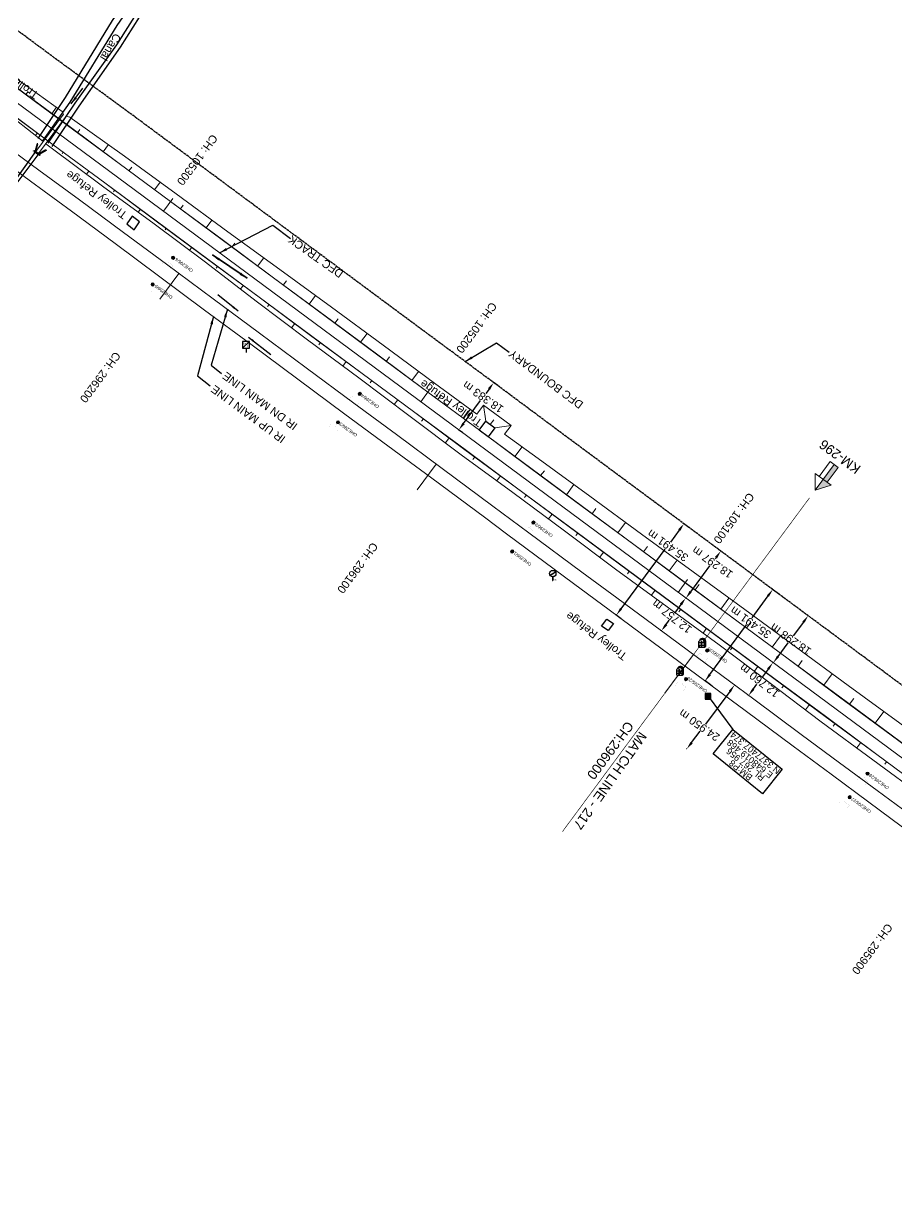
# Model space of a CAD drawing. Header units: metres. Extents: x 644418 to 1306172, y 3366650 to 6747308.
# Drawn here: x 647805.7 to 648078.3, y 3377248.7 to 3377617.4 of the extents above; entities that cross this region are included whole.
import ezdxf
from ezdxf.enums import TextEntityAlignment as Align

# ---------------------------------------------------------------- set-up
doc = ezdxf.new("R2010")
doc.units = ezdxf.units.M
doc.header["$MEASUREMENT"] = 0
doc.linetypes.add('CENTER', pattern=[2, 1.25, -0.25, 0.25, -0.25])
doc.linetypes.add('PHANTOM2', pattern=[1.25, 0.625, -0.125, 0.125, -0.125, 0.125, -0.125])
doc.layers.get('Defpoints').update_dxf_attribs({"lineweight": 0})
for name, color, linetype in [('Bench_Mark', 7, 'Continuous'), ('BRIDGE_PARAPET', 7, 'Continuous'), ('CANAL_BOTTOM', 5, 'Continuous'), ('CANAL_TOP', 5, 'Continuous'), ('DFCC Boundary', 6, 'CENTER'), ('Dimension', 10, 'Continuous'), ('KILOMETER_STONE', 251, 'Continuous'), ('MATCH LINE', 7, 'Continuous'), ('PROPOSED DFCC FORMATION LINE', 187, 'Continuous'), ('RETAINING_WALL', 142, 'Continuous'), ('SFL_SOFFIT_LVL', 251, 'Continuous'), ('Sign Board', 251, 'Continuous'), ('STYLEREMARK', 251, 'Continuous'), ('T_G', 8, 'Continuous'), ('TOPO_TEXT', 251, 'Continuous'), ('Trolley Refuse', 10, 'Continuous'), ('TROLLEY_STAND', 7, 'Continuous')]:
    doc.layers.add(name, color=color, linetype=linetype)
for name, color, linetype, lineweight in [('BOUNDARY DIMENTION', 10, 'Continuous', 0), ('CANAL BOTTOM', 5, 'Continuous', 0), ('Existing Chainage', 7, 'Continuous', 0), ('Existing IR Track', 143, 'Continuous', 0), ('Existing Railway Boundary', 7, 'CENTER', 0), ('flow direction', 7, 'Continuous', 0), ('KM STONE', 7, 'Continuous', 0), ('OHE MAST', 8, 'Continuous', 0), ('OHE MAST TEXT', 8, 'Continuous', 0), ('Proposed Chainage', 10, 'Continuous', 0), ('PROPOSED DFC TRACK', 1, 'Continuous', 0), ('PROPOSED DFCC TOE LINE', 239, 'Continuous', 0), ('PROPOSED DFCC TOE SLOPES', 239, 'Continuous', 0), ('PROPOSED DFCC TRACK', 1, 'Continuous', 0)]:
    doc.layers.add(name, color=color, linetype=linetype, lineweight=lineweight)
doc.styles.add('CUT-FILL', font='cut-fill.shx', dxfattribs={"height": 2})
doc.styles.add('notes', font='romans.shx', dxfattribs={"height": 2})
doc.styles.get("Standard").update_dxf_attribs({"font": 'arial.ttf'})
doc.styles.add('Style-Arial', font='arial.ttf')
doc.dimstyles.new('DIM', dxfattribs={"dimtxt": 2.5, "dimasz": 2.5, "dimexe": 0.18, "dimexo": 0.0625, "dimgap": 0.09, "dimtad": 0, "dimtih": 1, "dimtoh": 1, "dimdec": 3, "dimzin": 0, "dimdsep": 46, "dimtxsty": 'Standard', "dimcen": 0.09, "dimadec": 0, "dimazin": 0, "dimtfac": 1, "dimtdec": 3, "dimtofl": 0, "dimtmove": 0, "dimatfit": 3, "dimfxl": 1, "dimtolj": 1, "dimtzin": 0, "dimarcsym": 0})
doc.dimstyles.new('ISO-25', dxfattribs={"dimtxt": 2.5, "dimasz": 2.5, "dimexe": 1.25, "dimexo": 0.625, "dimtad": 1, "dimtxsty": 'Standard', "dimcen": 2.5, "dimadec": 0, "dimazin": 0, "dimtfac": 1, "dimtmove": 0, "dimatfit": 3, "dimfxl": 1, "dimarcsym": 0})

# ---------------------------------------------------------------- blocks, each defined once
blk = doc.blocks.new('KMS')
blk.add_hatch(color=256).paths.add_polyline_path([(0.84, 1.71), (0.84, 0), (1.28, 0.25), (1.28, 1.71, 0.82134), (-0.65, 2.08, -0.601821)])
for points in [[(-0.84, 0), (-0.84, 1.71)], [(-0.84, 1.38), (0.84, 1.38)], [(-0.84, 0.64), (0.84, 0.64)], [(-0.84, 0), (0.84, 0)], [(0.84, 0), (0.84, 1.71)], [(0.84, 0), (1.28, 0.25)], [(1.28, 0.25), (1.28, 1.71)]]:
    blk.add_lwpolyline(points)
for centre, radius, start, end in [((0, 1.5), 0.867, 14.1462, 165.8538), ((0.28, 1.7), 1, 0.4859, 158.6661)]:
    blk.add_arc(centre, radius, start, end)
at = {"style": 'notes'}
for s, p in [('S', (-0.25, 0.09)), ('K', (-0.25, 1.58)), ('M', (-0.25, 0.81))]:
    blk.add_text(s, height=0.391, dxfattribs=at).set_placement(p)
blk = doc.blocks.new('T-G')
at = {"color": 8}
for points in [[(-0.87, 1.71), (0.85, 2.73)], [(-0.85, 1.68), (0.87, 2.7)], [(-0.07, 1.2), (-0.07, 0)], [(-0.07, 0), (0.07, 0)], [(0.07, 1.2), (0.07, 0)]]:
    blk.add_lwpolyline(points, dxfattribs=at)
blk.add_circle((0, 2.19), 1, dxfattribs=at)
at = {"color": 8, "style": 'CUT-FILL'}
for s, p in [('T', (-0.08, 2.5, 203.18)), ('G', (-0.08, 1.51, 203.18))]:
    blk.add_text(s, height=0.4, dxfattribs=at).set_placement(p)
blk = doc.blocks.new('WL')
for p, q in [((1.07, 3.42), (-1.06, 3.42)), ((-1.06, 3.42), (-1.06, 1.29)), ((-1.06, 1.29), (1.07, 1.29)), ((0, 1.29), (0, 0)), ((1.07, 1.29), (1.07, 3.42))]:
    blk.add_line(p, q)
blk.add_lwpolyline([(-1.06, 1.29), (1.07, 3.42)])
at = {"style": 'CUT-FILL'}
for s, p in [('W', (-0.84, 2.35)), ('L', (0.43, 1.56))]:
    blk.add_text(s, height=0.739, dxfattribs=at).set_placement(p)
blk = doc.blocks.new('BM')
blk.add_hatch(color=256).paths.add_polyline_path([(-0.88, 0.88), (-0.88, -0.88), (0.88, -0.88), (0.88, 0.88)])
for p, q in [((0.88, 0.88), (-0.88, 0.88)), ((-0.88, 0.88), (-0.88, -0.88)), ((0.88, -0.88), (0.88, 0.88)), ((-0.88, -0.88), (0.88, -0.88))]:
    blk.add_line(p, q)
blk = doc.blocks.new('OHE MAST')
h = blk.add_hatch(color=256)
edge = h.paths.add_edge_path()
edge.add_arc((0, 0), 0.514, 0, 360)
at = {"const_width": 0.01, "flags": 128}
for points in [[(1.5, 3.5), (1.5, 2), (-1.5, 2), (-1.5, 3.5)], [(0, 2), (0, 0)]]:
    blk.add_lwpolyline(points, dxfattribs=at)
blk.add_circle((0, 0), 0.514)
blk = doc.blocks.new('KM POST PLAN')
at = {"extrusion": (0, 0, -1)}
h = blk.add_hatch(color=256, dxfattribs=at)
h.paths.add_polyline_path([(0, -20), (0, -8.47), (3, -8.47), (3, -20)])
h.paths.add_polyline_path([(0, -8.47), (0, 0), (6.25, -8.47), (3, -8.47)], flags=16)
at = {"flags": 128}
for points in [[(0, 0), (-6.25, -8.47), (6.25, -8.47)], [(0, 0), (0, -20)], [(0, 0), (6.25, -8.47)], [(3, -8.47), (3, -20), (-3, -20), (-3, -8.47)]]:
    blk.add_lwpolyline(points, dxfattribs=at)
at = {"style": 'Style-Arial'}
blk.add_attdef('KM-POST', text='', height=6, dxfattribs=at).set_placement((0, -26, -263.95), align=Align.MIDDLE_CENTER)
blk = doc.blocks.new('*D1732')
at = {"layer": 'Defpoints', "color": 0, "transparency": 16777216}
for p in [(648039.74, 3377417.91), (648039.84, 3377417.83), (648032.25, 3377407.57)]:
    blk.add_point(p, dxfattribs=at)
at = {"layer": 'Dimension', "color": 0, "lineweight": -2, "transparency": 16777216}
for p, q in [((648038.25, 3377415.9), (648036.35, 3377413.33)), ((648039.79, 3377417.87), (648039.59, 3377418.02)), ((648033.63, 3377409.66), (648034.72, 3377411.13)), ((648032.2, 3377407.61), (648032, 3377407.76))]:
    blk.add_line(p, q, dxfattribs=at)
at = {"layer": 'Dimension', "color": 0, "transparency": 16777216}
for points in [[(648037.91, 3377416.15), (648038.58, 3377415.65), (648039.74, 3377417.91)], [(648033.3, 3377409.91), (648033.97, 3377409.42), (648032.14, 3377407.65)]]:
    blk.add_solid(points, dxfattribs=at)
at = {"layer": 'Dimension', "color": 0, "lineweight": 0, "transparency": 16777216, "insert": (648035.53, 3377412.23), "char_height": 2.5, "attachment_point": 5, "rotation": 142}
blk.add_mtext('\\A1;12.760 m', dxfattribs=at)
blk = doc.blocks.new('*D1734')
at = {"layer": 'Defpoints', "color": 0, "transparency": 16777216}
for p in [(648012.49, 3377438.07), (648012.55, 3377438.03), (648004.97, 3377427.77)]:
    blk.add_point(p, dxfattribs=at)
at = {"layer": 'Dimension', "color": 0, "lineweight": -2, "transparency": 16777216}
for p, q in [((648012.5, 3377438.07), (648012.35, 3377438.18)), ((648011.01, 3377436.06), (648008.99, 3377433.34)), ((648006.39, 3377429.83), (648007.36, 3377431.14)), ((648004.92, 3377427.81), (648004.76, 3377427.93))]:
    blk.add_line(p, q, dxfattribs=at)
at = {"layer": 'Dimension', "color": 0, "transparency": 16777216}
for points in [[(648010.67, 3377436.31), (648011.34, 3377435.82), (648012.49, 3377438.07)], [(648006.06, 3377430.08), (648006.73, 3377429.58), (648004.9, 3377427.82)]]:
    blk.add_solid(points, dxfattribs=at)
at = {"layer": 'Dimension', "color": 0, "lineweight": 0, "transparency": 16777216, "insert": (648008.18, 3377432.24), "char_height": 2.5, "attachment_point": 5, "rotation": 142}
blk.add_mtext('\\A1;12.757 m', dxfattribs=at)
blk = doc.blocks.new('*D1581')
at = {"layer": 'BOUNDARY DIMENTION', "color": 0, "lineweight": -2, "transparency": 16777216}
for p, q in [((648049.24, 3377430.53), (648046.1, 3377426.29)), ((648050.67, 3377432.58), (648050.58, 3377432.65)), ((648041.33, 3377419.84), (648044.47, 3377424.09)), ((648039.79, 3377417.87), (648039.7, 3377417.94))]:
    blk.add_line(p, q, dxfattribs=at)
at = {"layer": 'BOUNDARY DIMENTION', "color": 0, "transparency": 16777216}
for points in [[(648048.9, 3377430.78), (648049.57, 3377430.29), (648050.72, 3377432.54)], [(648041, 3377420.09), (648041.67, 3377419.59), (648039.84, 3377417.83)]]:
    blk.add_solid(points, dxfattribs=at)
at = {"layer": 'Defpoints', "color": 0, "transparency": 16777216}
for p in [(648050.72, 3377432.54), (648050.72, 3377432.54), (648039.84, 3377417.83)]:
    blk.add_point(p, dxfattribs=at)
at = {"layer": 'BOUNDARY DIMENTION', "color": 0, "transparency": 16777216, "insert": (648045.28, 3377425.19), "char_height": 2.5, "attachment_point": 5, "rotation": 145}
blk.add_mtext('\\A1;18.298 m', dxfattribs=at)
blk = doc.blocks.new('*D1582')
at = {"layer": 'BOUNDARY DIMENTION', "color": 0, "lineweight": -2, "transparency": 16777216}
for p, q in [((648023.5, 3377452.69), (648023.59, 3377452.62)), ((648021.96, 3377450.72), (648021.65, 3377450.3)), ((648014.04, 3377440.04), (648020.02, 3377448.1)), ((648012.6, 3377437.99), (648012.7, 3377437.92))]:
    blk.add_line(p, q, dxfattribs=at)
at = {"layer": 'BOUNDARY DIMENTION', "color": 0, "transparency": 16777216}
for points in [[(648021.63, 3377450.97), (648022.3, 3377450.47), (648023.45, 3377452.73)], [(648013.71, 3377440.29), (648014.38, 3377439.79), (648012.55, 3377438.03)]]:
    blk.add_solid(points, dxfattribs=at)
at = {"layer": 'Defpoints', "color": 0, "transparency": 16777216}
for p in [(648023.45, 3377452.73), (648023.45, 3377452.73), (648012.55, 3377438.03)]:
    blk.add_point(p, dxfattribs=at)
at = {"layer": 'BOUNDARY DIMENTION', "color": 0, "transparency": 16777216, "insert": (648020.84, 3377449.2), "char_height": 2.5, "attachment_point": 5, "rotation": 145}
blk.add_mtext('\\A1;18.297 m', dxfattribs=at)
blk = doc.blocks.new('*D1575')
at = {"layer": 'Defpoints', "color": 0, "linetype": 'ByBlock', "ltscale": 0.5, "transparency": 16777216}
for p in [(648027.76, 3377410.9), (648012.83, 3377390.91), (648012.83, 3377390.91)]:
    blk.add_point(p, dxfattribs=at)
at = {"layer": 'Existing Railway Boundary', "color": 0, "linetype": 'ByBlock', "lineweight": -2, "ltscale": 0.5, "transparency": 16777216}
for p, q in [((648026.26, 3377408.9), (648018.63, 3377398.68)), ((648027.71, 3377410.94), (648027.61, 3377411.01)), ((648014.32, 3377392.91), (648017, 3377396.49)), ((648012.78, 3377390.95), (648012.68, 3377391.02))]:
    blk.add_line(p, q, dxfattribs=at)
at = {"layer": 'Existing Railway Boundary', "color": 0, "linetype": 'ByBlock', "ltscale": 0.5, "transparency": 16777216}
for points in [[(648025.93, 3377409.15), (648026.59, 3377408.65), (648027.76, 3377410.9)], [(648013.99, 3377393.16), (648014.66, 3377392.67), (648012.83, 3377390.91)]]:
    blk.add_solid(points, dxfattribs=at)
at = {"layer": 'Existing Railway Boundary', "color": 0, "linetype": 'ByBlock', "ltscale": 0.5, "transparency": 16777216, "insert": (648016.74, 3377398.34), "char_height": 2.5, "attachment_point": 5, "rotation": 145}
blk.add_mtext('\\A1;24.950 m', dxfattribs=at)
blk = doc.blocks.new('*D1790')
at = {"layer": 'BOUNDARY DIMENTION', "color": 0, "lineweight": -2, "transparency": 16777216}
for p, q in [((647953.8, 3377504.39), (647952.39, 3377505.43)), ((647951.05, 3377503.31), (647950.03, 3377501.92)), ((647943.1, 3377492.54), (647948.4, 3377499.72)), ((647942.88, 3377489.6), (647941.47, 3377490.63))]:
    blk.add_line(p, q, dxfattribs=at)
at = {"layer": 'BOUNDARY DIMENTION', "color": 0, "transparency": 16777216}
for points in [[(647950.71, 3377503.56), (647951.39, 3377503.06), (647952.53, 3377505.32)], [(647942.77, 3377492.79), (647943.44, 3377492.29), (647941.62, 3377490.53)]]:
    blk.add_solid(points, dxfattribs=at)
at = {"layer": 'Defpoints', "color": 0, "transparency": 16777216}
for p in [(647952.53, 3377505.32), (647953.85, 3377504.35), (647942.93, 3377489.56)]:
    blk.add_point(p, dxfattribs=at)
at = {"layer": 'BOUNDARY DIMENTION', "color": 0, "transparency": 16777216, "insert": (647949.22, 3377500.82), "char_height": 2.5, "attachment_point": 5, "rotation": 145}
blk.add_mtext('\\A1;18.383 m', dxfattribs=at)
blk = doc.blocks.new('*D1921')
at = {"layer": 'Defpoints', "color": 0, "linetype": 'Continuous', "ltscale": 0.5, "transparency": 16777216}
for p in [(648039.66, 3377440.73), (648041.95, 3377439.03), (648020.84, 3377410.5)]:
    blk.add_point(p, dxfattribs=at)
at = {"layer": 'DFCC Boundary', "color": 0, "linetype": 'Continuous', "lineweight": -2, "ltscale": 0.5, "transparency": 16777216}
for p, q in [((648038.17, 3377438.72), (648033.1, 3377431.87)), ((648041.9, 3377439.07), (648039.51, 3377440.84)), ((648020.04, 3377414.21), (648031.48, 3377429.67)), ((648020.79, 3377410.54), (648018.41, 3377412.3))]:
    blk.add_line(p, q, dxfattribs=at)
at = {"layer": 'DFCC Boundary', "color": 0, "linetype": 'Continuous', "ltscale": 0.5, "transparency": 16777216}
for points in [[(648037.84, 3377438.97), (648038.51, 3377438.47), (648039.66, 3377440.73)], [(648019.7, 3377414.45), (648020.37, 3377413.96), (648018.55, 3377412.2)]]:
    blk.add_solid(points, dxfattribs=at)
at = {"layer": 'DFCC Boundary', "color": 0, "linetype": 'Continuous', "ltscale": 0.5, "transparency": 16777216, "insert": (648032.77, 3377430.43), "char_height": 2.5, "attachment_point": 5, "rotation": 145}
blk.add_mtext('\\A1;35.491 m', dxfattribs=at)
blk = doc.blocks.new('*D1922')
at = {"layer": 'Defpoints', "color": 0, "linetype": 'Continuous', "ltscale": 0.5, "transparency": 16777216}
for p in [(648011.94, 3377461.25), (648013.54, 3377460.07), (647992.42, 3377431.54)]:
    blk.add_point(p, dxfattribs=at)
at = {"layer": 'DFCC Boundary', "color": 0, "linetype": 'Continuous', "lineweight": -2, "ltscale": 0.5, "transparency": 16777216}
for p, q in [((648013.49, 3377460.1), (648011.79, 3377461.36)), ((648010.45, 3377459.24), (648007.72, 3377455.55)), ((647992.3, 3377434.74), (648006.09, 3377453.36)), ((647992.37, 3377431.58), (647990.67, 3377432.84))]:
    blk.add_line(p, q, dxfattribs=at)
at = {"layer": 'DFCC Boundary', "color": 0, "linetype": 'Continuous', "ltscale": 0.5, "transparency": 16777216}
for points in [[(648010.11, 3377459.49), (648010.78, 3377459), (648011.94, 3377461.25)], [(647991.97, 3377434.99), (647992.64, 3377434.49), (647990.82, 3377432.73)]]:
    blk.add_solid(points, dxfattribs=at)
at = {"layer": 'DFCC Boundary', "color": 0, "linetype": 'Continuous', "ltscale": 0.5, "transparency": 16777216, "insert": (648006.9, 3377454.45), "char_height": 2.5, "attachment_point": 5, "rotation": 145}
blk.add_mtext('\\A1;35.491 m', dxfattribs=at)

msp = doc.modelspace()

# ---------------------------------------------------------------- linework, layer by layer
at = {"layer": 'BRIDGE_PARAPET', "linetype": 'Continuous'}
msp.add_polyline3d([(647810.651, 3377576.211, 267.979), (647808.984, 3377577.504, 267.989), (647809.158, 3377577.776, 267.985), (647810.825, 3377576.483, 267.985)], close=True, dxfattribs=at)
at = {"layer": 'CANAL_BOTTOM', "linetype": 'Continuous'}
for points in [[(647972.592, 3377820.836, 266.711), (647948.911, 3377785.578, 267.706), (647925.36, 3377751.779, 266.844), (647905.054, 3377719.892, 266.499), (647885.37, 3377691.162, 266.721), (647862.469, 3377657.053, 266.63), (647834.831, 3377616.893, 266.373), (647820.12, 3377592.94, 266.341), (647811.5485, 3377580.7876, 266.1444)], [(647813.373, 3377580.1184, 266.1934), (647821.775, 3377592.561, 266.39), (647834.796, 3377610.795, 266.318), (647848.73, 3377632.918, 266.297), (647863.933, 3377656.337, 266.714), (647876.18, 3377672.07, 266.719), (647898.228, 3377706.086, 266.821), (647918.678, 3377736.777, 266.677), (647939.208, 3377766.192, 266.826), (647960.085, 3377798.057, 266.643), (647976.083, 3377820.588, 266.572)]]:
    msp.add_polyline3d(points, dxfattribs=at)
at = {"layer": 'CANAL_TOP', "linetype": 'Continuous'}
for points in [[(647810.1921, 3377581.5698, 266.9814), (647818.812, 3377594.327, 267.178), (647833.501, 3377618.415, 267.007), (647860.538, 3377657.883, 267.363), (647884.162, 3377691.847, 267.46), (647903.492, 3377720.917, 267.412), (647924.849, 3377752.139, 267.331), (647948.266, 3377786.227, 268.521), (647972.072, 3377821.189, 267.329)], [(647976.325, 3377820.225, 267.336), (647960.727, 3377797.273, 267.406), (647940.35, 3377766.045, 267.378), (647919.806, 3377735.837, 267.46), (647899.267, 3377704.988, 267.355), (647877.411, 3377671.693, 267.605), (647865.502, 3377655.408, 267.494), (647849.72, 3377632.058, 267.423), (647835.887, 3377610.036, 267.421), (647822.894, 3377591.615, 267.123), (647814.5197, 3377579.0686, 266.9264)]]:
    msp.add_polyline3d(points, dxfattribs=at)
at = {"layer": 'DFCC Boundary', "ltscale": 0.5, "flags": 128}
msp.add_lwpolyline([(655695.597, 3371812.1897), (655640.8822, 3371912.823), (655580.0449, 3371996.7158), (655509.7792, 3372062.0857), (655426.9534, 3372113.9756), (655342.6069, 3372167.9462), (655257.8854, 3372221.2222), (655173.2688, 3372275.363), (655087.3459, 3372327.2788), (655002.8598, 3372380.6107), (654914.5097, 3372429.9473), (654741.1355, 3372529.4419), (654650.033, 3372576.4159), (654568.6995, 3372626.155), (654571.9877, 3372630.6369), (654391.4686, 3372756.327), (654377.1337, 3372736.8494), (654004.4289, 3373016.6995), (654007.7887, 3373020.6424), (653690.5739, 3373253.6486), (653690.5425, 3373253.6059), (653433.8132, 3373453.1485), (653440.7668, 3373462.5592), (653208.8394, 3373636.5534), (653216.1698, 3373646.5105), (653142.1983, 3373700.8896), (653053.6963, 3373771.1122), (652994.4341, 3373810.5255), (652929.3691, 3373859.5713), (652860.9168, 3373902.1103), (652749.6028, 3373984.4705), (652631.2396, 3374070.7175), (652636.2281, 3374078.1704), (652537.912, 3374145.7283), (652392.904, 3374241.2711), (652388.7719, 3374235.6812), (652308.569, 3374304.8076), (652315.9256, 3374314.7669), (652103.9815, 3374448.7876), (652083.1937, 3374464.1943), (652072.7494, 3374471.9329), (652052.3219, 3374487.0684), (652038.1897, 3374497.5387), (652024.0173, 3374508.0388), (652009.8347, 3374518.5254), (651995.6683, 3374529), (651981.7515, 3374539.2836), (651967.8828, 3374549.5317), (651954.6903, 3374559.2866), (651941.4997, 3374569.04), (651923.9377, 3374582.0168), (651906.3215, 3374595.0337), (651892.0868, 3374605.5547), (651877.7985, 3374616.1153), (651861.6288, 3374628.0564), (651845.5071, 3374639.9619), (651829.5757, 3374651.7544), (651824.7911, 3374655.296), (651813.6747, 3374663.5244), (651797.4592, 3374675.4968), (651792.6217, 3374679.0685), (651809.3453, 3374701.6999), (651798.0335, 3374710.0518), (651782.3495, 3374721.6444), (651766.6655, 3374733.2369), (651750.5163, 3374745.1875), (651734.3118, 3374757.179), (651717.3274, 3374769.6994), (651700.4625, 3374782.1317), (651684.6001, 3374793.8578), (651668.5938, 3374805.6902), (651652.6806, 3374817.4203), (651636.8173, 3374829.1137), (651620.9269, 3374840.8662), (651604.9647, 3374852.6718), (651588.7459, 3374864.6312), (651572.5882, 3374876.5455), (651556.6943, 3374888.2868), (651540.8409, 3374899.9983), (651524.5553, 3374912.0488), (651508.2568, 3374924.109), (651492.7938, 3374935.5157), (651477.3997, 3374946.8715), (651461.3291, 3374958.7436), (651445.2311, 3374970.6359), (651429.3555, 3374982.3615), (651413.4375, 3374994.1184), (651396.6322, 3375006.522), (651379.7761, 3375018.963), (651363.6644, 3375030.8565), (651352.7728, 3375038.8965), (651331.6522, 3375054.4784), (651315.7738, 3375066.1947), (651299.7306, 3375078.0412), (651283.6239, 3375089.9346), (651273.9044, 3375097.1057), (651264.2377, 3375104.2378), (651243.4187, 3375119.6324), (651222.5077, 3375135.095), (651201.5462, 3375150.5784), (651180.4926, 3375166.1298), (651161.7365, 3375179.9701), (651143.0969, 3375193.7244), (651126.6442, 3375205.9373), (651110.0563, 3375218.2505), (651088.7204, 3375233.9244), (651067.5473, 3375249.4788), (651049.4448, 3375262.8672), (651031.0656, 3375276.4601), (651013.3004, 3375289.5618), (650995.6557, 3375302.5748), (650975.556, 3375317.4171), (650955.4878, 3375332.2363), (650948.8014, 3375337.1771), (650951.4372, 3375340.7501), (650937.0874, 3375351.3535), (650916.0918, 3375366.8677), (650897.9224, 3375380.2929), (650879.805, 3375393.6796), (650866.8386, 3375403.2309), (650853.9116, 3375412.7532), (650835.5886, 3375426.289), (650817.2946, 3375439.8035), (650797.968, 3375454.1206), (650778.7222, 3375468.3781), (650760.7655, 3375481.6337), (650742.8011, 3375494.8949), (650723.0807, 3375509.4255), (650703.3693, 3375523.9495), (650688.6613, 3375534.8372), (650673.8463, 3375545.804), (650653.7938, 3375560.6295), (650633.6894, 3375575.4932), (650612.6421, 3375591.0542), (650592.0153, 3375606.3042), (650570.0328, 3375622.5591), (650548.5001, 3375638.4814), (650530.5234, 3375651.793), (650512.3606, 3375665.2423), (650494.7465, 3375678.2665), (650476.9008, 3375691.462), (650459.2976, 3375704.4721), (650441.3132, 3375717.7633), (650427.1261, 3375728.1319), (650413.8099, 3375737.864), (650402.677, 3375746.2697), (650389.8486, 3375755.6668), (650377.7322, 3375764.5425), (650360.7275, 3375777.1141), (650343.7744, 3375789.6482), (650325.0342, 3375803.5254), (650306.3109, 3375817.39), (650287.6225, 3375831.2124), (650268.717, 3375845.1957), (650250.337, 3375858.8009), (650231.8256, 3375872.5033), (650215.4559, 3375884.6355), (650199.261, 3375896.6381), (650189.9351, 3375903.5429), (650184.6476, 3375907.4517), (650170.3331, 3375918.0338), (650153.2211, 3375930.7288), (650135.9365, 3375943.5518), (650119.2313, 3375955.9159), (650102.3769, 3375968.3905), (650085.2738, 3375981.0461), (650068.2078, 3375993.6742), (650052.7787, 3376005.1011), (650037.4384, 3376016.4621), (650022.1728, 3376027.766), (650006.9632, 3376039.0283), (649974.7512, 3376062.8762), (649961.4537, 3376072.7117), (649948.2091, 3376082.508), (649944.476, 3376085.2722), (649918.728, 3376050.5341), (649909.4316, 3376057.4177), (649896.4092, 3376067.0604), (649893.7832, 3376069.0128), (649891.1645, 3376070.9437), (649888.4639, 3376072.9569), (649875.744, 3376082.3694), (649867.5551, 3376088.4016), (649853.4118, 3376098.8745), (649839.2513, 3376109.3603), (649829.0749, 3376116.9005), (649827.2194, 3376118.2675), (649818.0867, 3376125.0366), (649808.8566, 3376131.8779), (649793.2502, 3376143.4201), (649777.6288, 3376154.9733), (649763.6321, 3376165.3144), (649749.5741, 3376175.7007), (649733.9228, 3376187.2754), (649718.3343, 3376198.8036), (649705.3241, 3376208.4391), (649692.3703, 3376218.0327), (649678.0208, 3376228.6769), (649663.5747, 3376239.3366), (649646.4625, 3376252.0623), (649634.6272, 3376260.744), (649624.9192, 3376267.9946), (649615.0208, 3376275.3876), (649599.9831, 3376286.4834), (649588.9857, 3376294.598), (649590.032, 3376296.0132), (649586.1685, 3376298.8639), (649569.3593, 3376311.3207), (649552.641, 3376323.7102), (649537.2353, 3376335.0739), (649521.9792, 3376346.327), (649506.2408, 3376358.0035), (649490.3575, 3376369.7875), (649475.7578, 3376380.5673), (649461.1933, 3376391.3211), (649445.4753, 3376402.9572), (649429.8494, 3376414.5253), (649414.4906, 3376425.9209), (649378.3483, 3376452.6365), (649368.4603, 3376459.9984), (649352.6509, 3376471.6682), (649336.6992, 3376483.4434), (649322.3941, 3376494.1037), (649307.6557, 3376505.0862), (649290.8736, 3376517.4208), (649273.972, 3376529.8435), (649258.1992, 3376541.4854), (649242.2966, 3376553.2232), (649226.5432, 3376564.8634), (649210.8826, 3376576.435), (649195.2207, 3376588.0769), (649179.5326, 3376599.7383), (649164.9134, 3376610.5118), (649150.5177, 3376621.1205), (649135.415, 3376632.3287), (649120.2337, 3376643.5954), (649107.8929, 3376652.6743), (649095.5927, 3376661.7234), (649079.5687, 3376673.5769), (649063.4846, 3376685.4748), (649046.5651, 3376697.9756), (649029.6506, 3376710.4727), (649013.3465, 3376722.5351), (648996.9805, 3376734.6431), (648980.3936, 3376746.8979), (648963.6626, 3376759.259), (648946.7453, 3376771.7643), (648929.6945, 3376784.3682), (648913.5118, 3376796.3614), (648897.2206, 3376808.435), (648876.2496, 3376823.9678), (648855.1325, 3376839.6089), (648839.3985, 3376851.2044), (648823.6596, 3376862.8037), (648806.187, 3376875.7235), (648788.7814, 3376888.5937), (648772.4766, 3376900.6763), (648756.1277, 3376912.7915), (648748.6058, 3376918.3049), (648733.321, 3376929.6306), (648718.1841, 3376940.8501), (648694.1574, 3376958.9078), (648686.9154, 3376964.1595), (648685.9321, 3376964.8321), (648667.95, 3376978.2197), (648649.3198, 3376992.1471), (648633.5557, 3377003.8368), (648617.684, 3377015.6038), (648613.3865, 3377018.7718), (648613.1308, 3377018.4261), (648605.39, 3377024.1325), (648593.439, 3377032.9404), (648576.5994, 3377045.3816), (648559.8787, 3377057.7351), (648542.9247, 3377070.3132), (648525.9483, 3377082.908), (648511.3109, 3377093.7409), (648496.5572, 3377104.6599), (648477.562, 3377118.7172), (648458.5464, 3377132.7896), (648451.3349, 3377138.2101), (648435.5918, 3377149.862), (648422.1096, 3377159.9046), (648408.3664, 3377170.0637), (648394.6863, 3377180.1761), (648381.6588, 3377189.818), (648368.6059, 3377199.4787), (648354.1188, 3377210.196), (648339.6473, 3377220.9017), (648325.8166, 3377231.1386), (648311.9735, 3377241.3853), (648297.2469, 3377252.2824), (648283.6168, 3377262.3688), (648282.6002, 3377260.9951), (648281.5015, 3377261.8082), (648268.446, 3377271.4578), (648255.3849, 3377281.1115), (648243.3023, 3377290.0413), (648231.5826, 3377298.7116), (648230.1246, 3377299.843), (648216.137, 3377310.1827), (648202.3989, 3377320.3379), (648187.9045, 3377331.0225), (648173.4524, 3377341.7035), (648159.964, 3377351.7009), (648146.3755, 3377361.7726), (648132.3698, 3377372.1252), (648118.3132, 3377382.5155), (648104.5683, 3377392.6752), (648090.8453, 3377402.8186), (648079.0331, 3377411.5788), (648067.1746, 3377420.3734), (648052.1864, 3377431.461), (648037.1291, 3377442.5999), (648023.4384, 3377452.7367), (648009.6421, 3377462.9518), (647998.5681, 3377471.1475), (647977.6651, 3377486.6371), (647970.8013, 3377491.7424), (647954.3046, 3377504.0127), (647940.5645, 3377514.1537), (647927.1436, 3377524.0583), (647912.5029, 3377534.9198), (647897.7662, 3377545.8524), (647883.3488, 3377556.5286), (647868.9785, 3377567.1699), (647855.3948, 3377577.2425), (647841.7032, 3377587.3948), (647828.8284, 3377596.8277), (647815.9828, 3377606.2395), (647798.869, 3377618.9232), (647787.996, 3377626.9816), (647769.1212, 3377640.9619), (647756.6675, 3377650.183), (647742.624, 3377660.5991), (647728.5049, 3377671.0713), (647713.635, 3377682.0926), (647698.699, 3377693.1628), (647681.9918, 3377705.517), (647665.4025, 3377717.7839), (647652.0515, 3377727.6811), (647638.8028, 3377737.5025), (647625.2604, 3377747.546), (647611.724, 3377757.585), (647601.846, 3377764.9047), (647586.5632, 3377776.2354), (647574.9107, 3377784.8659), (647552.1318, 3377801.7377), (647544.5766, 3377807.3492), (647531.2096, 3377817.2774), (647518.7824, 3377826.4783), (647506.3678, 3377835.6698), (647493.0662, 3377845.5438), (647479.7149, 3377855.4547), (647466.3541, 3377865.3556), (647452.9886, 3377875.26), (647440.1702, 3377884.755), (647427.3392, 3377894.2595), (647421.9004, 3377898.2902), (647422.4016, 3377898.9655), (647413.1507, 3377905.8213), (647398.5546, 3377916.6386), (647385.2867, 3377926.4568), (647372.1159, 3377936.2032), (647357.4127, 3377947.1112), (647351.2811, 3377951.6601), (647330.0092, 3377967.4105), (647317.4471, 3377976.6964), (647304.414, 3377986.3606), (647291.335, 3377996.0589), (647278.7541, 3378005.3917), (647266.0777, 3378014.7954), (647252.9457, 3378024.4462), (647239.9839, 3378033.9719), (647225.7512, 3378044.5255), (647211.5179, 3378055.0796), (647196.511, 3378066.208), (647181.4966, 3378077.3419), (647167.7872, 3378087.5064), (647154.0498, 3378097.6917), (647140.7668, 3378107.5414), (647127.4862, 3378117.3893), (647113.2521, 3378127.9375), (647099.0375, 3378138.4713), (647085.0268, 3378148.8592), (647070.9977, 3378159.2608), (647056.5444, 3378169.9697), (647042.0873, 3378180.6814), (647027.5624, 3378191.4464), (647013.0728, 3378202.1851), (646999.864, 3378211.9684), (646986.6741, 3378221.7376), (646973.6148, 3378231.4185), (646960.4875, 3378241.1499), (646945.7953, 3378252.0414), (646931.0256, 3378262.9902), (646930.6274, 3378263.2852), (646951.9475, 3378292.0562)], dxfattribs=at)
at = {"layer": 'Existing Chainage', "color": 0, "linetype": 'Continuous', "lineweight": 13, "flags": 128}
for points in [[(647848.2347, 3377531.3916), (647854.1867, 3377539.4273)], [(647928.6015, 3377471.8775), (647934.5505, 3377479.9155)], [(648005.9908, 3377408.3517), (648014.9167, 3377420.4069)]]:
    msp.add_lwpolyline(points, dxfattribs=at)
at = {"layer": 'Existing IR Track', "flags": 128}
for points in [[(647797.5747, 3377581.0948), (647810.4498, 3377571.6899), (647823.1815, 3377562.3899), (647836.871, 3377552.2517), (647850.318, 3377542.2929), (647864.8474, 3377531.531), (647879.3807, 3377520.7662), (647893.9832, 3377509.9473), (647908.8405, 3377498.9395), (647922.1105, 3377489.1226), (647936.409, 3377478.5449), (647952.2471, 3377466.7979), (647963.4665, 3377458.4717), (647980.0637, 3377446.1891), (647990.9817, 3377438.1289), (648004.9656, 3377427.7749), (648018.5592, 3377417.7099), (648033.7232, 3377406.4864), (648048.5858, 3377395.4859), (648060.5493, 3377386.645), (648072.3208, 3377377.946), (648086.1312, 3377367.7127)], [(647794.9283, 3377577.668), (647807.8524, 3377568.1987), (647820.6457, 3377558.8256), (647834.2556, 3377548.7338), (647847.8389, 3377538.6615), (647862.2278, 3377528.0064), (647876.6452, 3377517.3302), (647891.3569, 3377506.4161), (647906.0333, 3377495.5281), (647919.4899, 3377485.5972), (647933.1759, 3377475.4961), (647949.6198, 3377463.2651), (647956.5091, 3377458.1408), (647977.4376, 3377442.6323), (647988.5292, 3377434.4237), (648002.3191, 3377424.2134), (648016.0097, 3377414.0765), (648031.0792, 3377402.9286), (648046.0503, 3377391.8536), (648057.8917, 3377383.0718), (648069.7266, 3377374.2947), (648083.4723, 3377364.1345)]]:
    msp.add_lwpolyline(points, dxfattribs=at)
at = {"layer": 'MATCH LINE', "linetype": 'PHANTOM2', "ltscale": 15, "const_width": 0.2}
msp.add_lwpolyline([(648051.122, 3377469.3051), (647973.988, 3377365.1293)], dxfattribs=at)
at = {"layer": 'Proposed Chainage', "lineweight": 0, "flags": 128}
for points in [[(647852.324, 3377562.8417), (647849.3494, 3377558.8228)], [(647932.703, 3377503.3504), (647929.7284, 3377499.3314)], [(648013.082, 3377443.8591), (648010.1074, 3377439.8401)]]:
    msp.add_lwpolyline(points, dxfattribs=at)
at = {"layer": 'PROPOSED DFCC FORMATION LINE', "lineweight": 0, "flags": 128}
for points in [[(648092.7174, 3377383.363), (648076.6416, 3377395.2613), (648060.5658, 3377407.1596), (648044.49, 3377419.0578), (648028.4142, 3377430.9561), (648012.3384, 3377442.8543), (647996.2626, 3377454.7526), (647980.1868, 3377466.6509), (647964.111, 3377478.5491), (647948.0352, 3377490.4474), (647931.9594, 3377502.3457), (647915.8836, 3377514.2439), (647899.8078, 3377526.1422), (647883.732, 3377538.0404), (647867.6562, 3377549.9387), (647851.5804, 3377561.837), (647835.5046, 3377573.7352), (647819.4288, 3377585.6335), (647803.353, 3377597.5318)], [(647803.3827, 3377597.5719), (647819.4585, 3377585.6737), (647835.5343, 3377573.7754), (647851.6101, 3377561.8772), (647867.6859, 3377549.9789), (647883.7617, 3377538.0806), (647899.8375, 3377526.1824), (647915.9133, 3377514.2841), (647931.9891, 3377502.3858), (647948.0649, 3377490.4876), (647964.1407, 3377478.5893), (647980.2165, 3377466.6911), (647996.2923, 3377454.7928), (648012.3681, 3377442.8945), (648028.4439, 3377430.9963), (648044.5197, 3377419.098), (648060.5955, 3377407.1998), (648076.6713, 3377395.3015), (648092.7471, 3377383.4032)], [(648088.2258, 3377377.2944), (648072.15, 3377389.1927), (648056.0742, 3377401.0909), (648039.9984, 3377412.9892), (648023.9226, 3377424.8875), (648007.8468, 3377436.7857), (647991.771, 3377448.684), (647975.6952, 3377460.5823), (647959.6194, 3377472.4805), (647943.5436, 3377484.3788), (647927.4678, 3377496.277), (647911.392, 3377508.1753), (647895.3162, 3377520.0736), (647879.2404, 3377531.9718), (647863.1646, 3377543.8701), (647847.0888, 3377555.7684), (647831.013, 3377567.6666), (647814.9372, 3377579.5649), (647798.8614, 3377591.4631)], [(648088.2555, 3377377.3346), (648072.1797, 3377389.2329), (648056.1039, 3377401.1311), (648040.0281, 3377413.0294), (648023.9523, 3377424.9277), (648007.8765, 3377436.8259), (647991.8007, 3377448.7242), (647975.7249, 3377460.6224), (647959.6491, 3377472.5207), (647943.5733, 3377484.419), (647927.4975, 3377496.3172), (647911.4217, 3377508.2155), (647895.3459, 3377520.1138), (647879.2701, 3377532.012), (647863.1943, 3377543.9103), (647847.1185, 3377555.8085), (647831.0427, 3377567.7068), (647814.9669, 3377579.6051), (647798.8911, 3377591.5033)]]:
    msp.add_lwpolyline(points, dxfattribs=at)
at = {"layer": 'PROPOSED DFCC TOE LINE', "lineweight": 0, "flags": 128}
for points in [[(647811.7858, 3377580.6037), (647798.5325, 3377591.0188), (647782.3249, 3377602.7389), (647766.2105, 3377614.5851), (647750.1719, 3377626.5336), (647734.0989, 3377638.4356), (647717.9847, 3377650.282), (647701.9557, 3377662.2436), (647685.9272, 3377674.2057), (647669.9235, 3377686.2014), (647653.8989, 3377698.1689), (647637.8222, 3377710.0659), (647621.7115, 3377721.917), (647605.5636, 3377733.7179), (647589.5029, 3377745.6365), (647573.4393, 3377757.5513), (647557.3597, 3377769.4444), (647541.229, 3377781.2685), (647524.9439, 3377792.8839), (647508.8803, 3377804.7986), (647492.9897, 3377816.9472), (647476.7481, 3377828.6214)], [(647793.2574, 3377607.8966), (647804.7064, 3377599.3604), (647817.686, 3377589.9764)], [(647820.0295, 3377588.2821), (647820.9152, 3377587.6418), (647837.2371, 3377576.0761), (647853.3693, 3377564.254), (647869.4842, 3377552.4086), (647885.6923, 3377540.6891), (647901.8217, 3377528.8633), (647917.9683, 3377517.0606), (647934.0439, 3377505.162), (647947.2605, 3377495.4611)], [(648087.0627, 3377375.723), (648070.954, 3377387.5769), (648054.8432, 3377399.4278), (648038.9054, 3377411.5125), (648022.8863, 3377423.4873), (648006.7464, 3377435.299), (647990.5974, 3377447.0984), (647974.5872, 3377459.0852), (647958.5117, 3377470.9839), (647942.3559, 3377482.7741), (647926.3756, 3377494.8014), (647910.3885, 3377506.8195), (647894.3126, 3377518.7177), (647878.3155, 3377530.7222), (647862.4665, 3377542.9269), (647846.466, 3377554.9269), (647830.3077, 3377566.7137), (647814.2644, 3377578.6558), (647812.6465, 3377579.9272)], [(647947.2605, 3377495.4611), (647949.3513, 3377498.286), (647957.9255, 3377491.94), (647955.8979, 3377489.2005)], [(647950.0998, 3377493.2736), (647949.3513, 3377498.286)], [(647952.9131, 3377491.1914), (647957.9255, 3377491.94)], [(647955.8979, 3377489.2005), (647966.3977, 3377481.6387), (647982.5847, 3377469.8907), (647998.6932, 3377458.0366), (648014.8183, 3377446.205), (648030.9881, 3377434.4337), (648047.0973, 3377422.5805), (648063.2553, 3377410.7933), (648079.375, 3377398.9544), (648095.5067, 3377387.1317), (648107.6902, 3377378.2006)]]:
    msp.add_lwpolyline(points, dxfattribs=at)
at = {"layer": 'PROPOSED DFCC TOE SLOPES', "linetype": 'Continuous', "lineweight": 0, "flags": 128}
for points in [[(647806.4235, 3377595.2592), (647807.1129, 3377596.1906)], [(647814.4614, 3377589.31), (647815.9067, 3377591.2628)], [(647809.9995, 3377583.2816), (647809.4032, 3377582.476)], [(647822.4993, 3377583.3609), (647823.266, 3377584.3968)], [(647830.5372, 3377577.4118), (647832.1937, 3377579.6499)], [(647818.0374, 3377577.3325), (647817.683, 3377576.8537)], [(647826.0753, 3377571.3834), (647825.3503, 3377570.4038)], [(647838.5751, 3377571.4626), (647839.4467, 3377572.6404)], [(647846.613, 3377565.5135), (647848.3845, 3377567.907)], [(647834.1132, 3377565.4342), (647833.7536, 3377564.9483)], [(647842.1511, 3377559.4851), (647841.4731, 3377558.569)], [(647854.6509, 3377559.5644), (647855.5491, 3377560.7779)], [(647862.6888, 3377553.6153), (647864.5047, 3377556.0688)], [(647850.189, 3377553.536), (647849.8556, 3377553.0854)], [(647870.7267, 3377547.6661), (647871.6533, 3377548.9181)], [(647858.2269, 3377547.5868), (647857.5223, 3377546.6349)], [(647866.2648, 3377541.6377), (647865.8792, 3377541.1167)], [(647878.7646, 3377541.717), (647880.684, 3377544.3104)], [(647874.3027, 3377535.6886), (647873.4182, 3377534.4934)], [(647886.8025, 3377535.7679), (647887.7878, 3377537.0991)], [(647894.8404, 3377529.8187), (647896.8378, 3377532.5174)], [(647882.3406, 3377529.7394), (647881.8558, 3377529.0844)], [(647890.3785, 3377523.7903), (647889.3695, 3377522.427)], [(647902.8783, 3377523.8696), (647903.892, 3377525.2393)], [(647910.9162, 3377517.9205), (647912.979, 3377520.7076)], [(647898.4164, 3377517.8412), (647897.8998, 3377517.1431)], [(647906.4543, 3377511.892), (647905.4211, 3377510.496)], [(647918.9541, 3377511.9713), (647919.9964, 3377513.3796)], [(647926.992, 3377506.0222), (647929.0765, 3377508.8387)], [(647914.4922, 3377505.9429), (647913.9671, 3377505.2335)], [(647935.0299, 3377500.0731), (647936.0766, 3377501.4874)], [(647922.5301, 3377499.9938), (647921.4356, 3377498.515)], [(647943.0678, 3377494.1239), (647945.185, 3377496.9846)], [(647930.568, 3377494.0446), (647929.9979, 3377493.2744)], [(647951.4322, 3377492.2875), (647952.5129, 3377493.7477)], [(647938.6059, 3377488.0955), (647937.418, 3377486.4905)], [(647946.6438, 3377482.1464), (647946.0428, 3377481.3343)], [(647959.1436, 3377482.2257), (647961.3824, 3377485.2506)], [(647954.6817, 3377476.1973), (647953.5196, 3377474.6271)], [(647967.1815, 3377476.2765), (647968.3354, 3377477.8357)], [(647975.2194, 3377470.3274), (647977.5829, 3377473.5208)], [(647962.7196, 3377470.2481), (647962.1509, 3377469.4797)], [(647970.7575, 3377464.299), (647969.6199, 3377462.7619)], [(647983.2573, 3377464.3783), (647984.4594, 3377466.0024)], [(647991.2952, 3377458.4292), (647993.7157, 3377461.6995)], [(647978.7954, 3377458.3499), (647978.2203, 3377457.5728)], [(647986.8333, 3377452.4007), (647985.6503, 3377450.8023)], [(647999.3331, 3377452.48), (648000.5531, 3377454.1284)], [(648007.371, 3377446.5309), (648009.8357, 3377449.861)], [(647994.8712, 3377446.4516), (647994.2766, 3377445.6482)], [(648015.4089, 3377440.5818), (648016.6578, 3377442.2692)], [(648002.9091, 3377440.5025), (648001.7564, 3377438.945)], [(648023.4468, 3377434.6326), (648025.9916, 3377438.071)], [(648010.947, 3377434.5533), (648010.3881, 3377433.7981)], [(648031.4847, 3377428.6835), (648032.7748, 3377430.4266)], [(648018.9849, 3377428.6042), (648017.8991, 3377427.1371)], [(648039.5226, 3377422.7344), (648042.1195, 3377426.2431)], [(648027.0228, 3377422.6551), (648026.4844, 3377421.9276)], [(648035.0607, 3377416.7059), (648033.9555, 3377415.2127)], [(648047.5605, 3377416.7852), (648048.872, 3377418.5572)], [(648055.5984, 3377410.8361), (648058.2625, 3377414.4356)], [(648043.0986, 3377410.7568), (648042.5241, 3377409.9806)], [(648051.1365, 3377404.8077), (648049.9184, 3377403.1619)], [(648063.6363, 3377404.887), (648064.9852, 3377406.7095)], [(648071.6742, 3377398.9378), (648074.394, 3377402.6126)], [(648059.1744, 3377398.8586), (648058.5474, 3377398.0114)], [(648067.2123, 3377392.9094), (648065.9758, 3377391.2388)], [(648075.2502, 3377386.9603), (648074.6405, 3377386.1365)]]:
    msp.add_lwpolyline(points, dxfattribs=at)
at = {"layer": 'PROPOSED DFCC TRACK', "color": 12, "flags": 128}
msp.add_lwpolyline([(652051.8841, 3374457.8117), (651483.1316, 3374869.9633), (651480.0951, 3374872.1638), (651477.0587, 3374874.3645), (651474.0227, 3374876.5656), (651470.9871, 3374878.7673), (651467.952, 3374880.9698), (651464.9177, 3374883.1733), (651461.8843, 3374885.3781), (651458.8519, 3374887.5843, -0.00144677), (651426.1699, 3374911.5196), (651423.1515, 3374913.7448), (651420.1341, 3374915.9715), (651417.1177, 3374918.1993), (651414.1019, 3374920.4282), (651411.0868, 3374922.6578), (651408.0721, 3374924.8881), (651405.0578, 3374927.1188), (651402.0435, 3374929.3497), (646816.8315, 3378323.0253)], format="xyb", dxfattribs=at)
at = {"layer": 'PROPOSED DFCC TRACK', "linetype": 'Continuous', "elevation": 267.985, "flags": 128}
for points in [[(647809.4969, 3377577.5131), (647818.1269, 3377589.1658), (647817.686, 3377589.9764)], [(647810.3618, 3377576.8423), (647818.9918, 3377588.4949), (647820.0994, 3377588.2678)]]:
    msp.add_lwpolyline(points, dxfattribs=at)
at = {"layer": 'RETAINING_WALL', "linetype": 'Continuous'}
for points in [[(647809.924, 3377579.939, 266.813), (647809.324, 3377577.746, 267.774), (647809.522, 3377577.561, 267.729), (647810.1734, 3377579.9418, 267.729)], [(647812.744, 3377577.815, 266.807), (647810.751, 3377576.653, 267.754), (647810.474, 3377576.858, 267.755), (647812.6284, 3377578.1141, 267.755)]]:
    msp.add_polyline3d(points, close=True, dxfattribs=at)
at = {"layer": 'SFL_SOFFIT_LVL', "linetype": 'Continuous'}
for points in [[(647802.303, 3377567.39, 266.098), (647809.5097, 3377577.5311, 266.077)], [(647810.425, 3377576.928, 266.091), (647802.982, 3377566.842, 266.109)]]:
    msp.add_polyline3d(points, dxfattribs=at)
at = {"layer": 'STYLEREMARK'}
msp.add_line((648019.468, 3377407.374), (648027.2439, 3377397.0392), dxfattribs=at)
at = {"layer": 'STYLEREMARK', "linetype": 'Continuous'}
msp.add_lwpolyline([(648042.6415, 3377384.5911), (648036.4803, 3377376.9701), (648021.0827, 3377389.4182), (648027.2439, 3377397.0392)], close=True, dxfattribs=at)
at = {"layer": 'Trolley Refuse'}
msp.add_lwpolyline([(647950.8309, 3377488.3782), (647948.0176, 3377490.4604), (647950.0998, 3377493.2736), (647952.9131, 3377491.1914)], close=True, dxfattribs=at)
at = {"layer": 'TROLLEY_STAND', "linetype": 'Continuous'}
for points in [[(647837.932, 3377554.863, 268.618), (647840.251, 3377553.087, 268.59), (647841.885, 3377555.54, 268.603), (647839.5659, 3377557.3161, 268.603)], [(647987.802, 3377431.451, 268.531), (647989.938, 3377430.062, 268.462), (647988.287, 3377427.891, 268.451), (647986.1502, 3377429.2805, 268.451)]]:
    msp.add_polyline3d(points, close=True, dxfattribs=at)

# ---------------------------------------------------------------- block references
at = {"layer": 'Bench_Mark'}
msp.add_blockref('BM', (648019.468, 3377407.374, 268.132), dxfattribs=at)
at = {"layer": 'KILOMETER_STONE', "linetype": 'Continuous'}
for p in [(648017.473, 3377422.749, 268.974), (648010.557, 3377413.99, 268.909)]:
    msp.add_blockref('KMS', p, dxfattribs=at)
at = {"layer": 'KM STONE'}
ref = msp.add_blockref('KM POST PLAN', (648052.9061, 3377471.717), dxfattribs=dict(at, xscale=0.4999999999999995, yscale=0.4999999999999995, zscale=0.4999999999999995, rotation=143.5096305080905))
ref.add_attrib('KM-POST', 'KM-296', dxfattribs={"layer": '0', "height": 3, "rotation": 143.509631, "style": 'Style-Arial'}).set_placement((648060.637, 3377482.1684), align=Align.MIDDLE_CENTER)
at = {"layer": 'OHE MAST', "color": 2, "rotation": 143.3908318566117}
for p in [(647852.386, 3377544.334), (647846.002, 3377535.973), (647910.663, 3377501.796), (647903.89, 3377492.929), (647964.935, 3377461.607), (647958.288, 3377452.635), (648019.196, 3377421.713), (648012.572, 3377412.743), (648069.292, 3377383.221), (648063.697, 3377375.842)]:
    msp.add_blockref('OHE MAST', p, dxfattribs=at)
at = {"layer": 'Sign Board', "linetype": 'Continuous'}
msp.add_blockref('WL', (647875.152, 3377514.757, 268.164), dxfattribs=at)
at = {"layer": 'T_G', "linetype": 'Continuous'}
msp.add_blockref('T-G', (647970.963, 3377443.502, 267.906), dxfattribs=at)

# ---------------------------------------------------------------- texts
at = {"layer": 'BRIDGE_PARAPET'}
msp.add_text('BRG333', height=0.5, rotation=144.279342, dxfattribs=at).set_placement((647810.8877, 3377576.4484, 268.213))
at = {"layer": 'DFCC Boundary', "linetype": 'Continuous', "ltscale": 5}
msp.add_text('DFC BOUNDARY', height=2.5, rotation=143.059917, dxfattribs=at).set_placement((647980.744, 3377498.97))
at = {"layer": 'Existing Chainage', "color": 0, "linetype": 'Continuous', "lineweight": 0, "attachment_point": 6, "line_spacing_factor": 0.6, "style": 'Style-Arial'}
for s, insert, char_height, rotation in [('CH: 296200', (647824.0917, 3377499.4966), 2.5, 233.472785), ('CH: 296100', (647904.4703, 3377439.9736), 2.5, 233.494072), ('CH:296000', (647982.6366, 3377381.9604), 3, 233.482965), ('CH: 295900', (648065.1964, 3377320.9945), 2.5, 233.462252)]:
    msp.add_mtext(s, dxfattribs=dict(at, insert=insert, char_height=char_height, rotation=rotation))
at = {"layer": 'Existing IR Track', "color": 7, "lineweight": 0}
for s, rotation, p in [('IR DN MAIN LINE', 143.586435, (647868.2682, 3377507.8588)), ('IR UP MAIN LINE', 143.589871, (647864.6632, 3377503.7088))]:
    msp.add_text(s, height=2.5, rotation=rotation, dxfattribs=at).set_placement(p, align=Align.MIDDLE_RIGHT)
at = {"layer": 'MATCH LINE', "linetype": 'Continuous'}
msp.add_text('MATCH LINE - 217', height=3, rotation=234.693137, dxfattribs=at).set_placement((647998.0922, 3377396.6117))
at = {"layer": 'OHE MAST TEXT'}
for s, p in [('OHE296/6', (647855.7983, 3377542.0557)), ('OHE296/5', (647849.4143, 3377533.6947)), ('OHE296/4', (647913.8532, 3377499.5463)), ('OHE296/3', (647907.0802, 3377490.6793)), ('OHE296/2', (647968.1641, 3377459.2872)), ('OHE296/1', (647961.5171, 3377450.3152)), ('OHE295/30', (648022.3602, 3377420.2335)), ('OHE295/29', (648016.0582, 3377410.9667)), ('OHE295/28', (648072.8548, 3377380.7324)), ('OHE295/27', (648067.2598, 3377373.3534))]:
    msp.add_text(s, height=1, rotation=144, dxfattribs=at).set_placement(p, align=Align.MIDDLE_CENTER)
at = {"layer": 'Proposed Chainage', "lineweight": 0, "char_height": 2.5, "attachment_point": 6, "rotation": 233.493563, "line_spacing_factor": 0.6, "style": 'Style-Arial'}
for s, insert in [('CH: 105300', (647854.4006, 3377567.3996)), ('CH: 105200', (647941.6267, 3377514.9906)), ('CH: 105100', (648022.0057, 3377455.4993))]:
    msp.add_mtext(s, dxfattribs=dict(at, insert=insert))
at = {"layer": 'PROPOSED DFC TRACK', "color": 10, "linetype": 'Continuous', "lineweight": -3, "ltscale": 5, "style": 'Style-Arial'}
msp.add_text('DFC TRACK', height=2.5, rotation=144.727092, dxfattribs=at).set_placement((647889.5018, 3377551.4387), align=Align.RIGHT)
at = {"layer": 'STYLEREMARK'}
for s, p in [('E 648019.468', (648032.5261, 3377387.8285, -301.3937)), ('N 3377407.374', (648034.1822, 3377389.6852, -301.3937)), ('RL 267.956', (648031.1499, 3377386.0837, -301.3937)), ('BM:P8', (648029.6617, 3377384.2829, -301.3937))]:
    msp.add_text(s, height=2, rotation=141.046304, dxfattribs=at).set_placement(p, align=Align.MIDDLE_CENTER)
at = {"layer": 'T_G'}
msp.add_text('T/G', height=0.5, dxfattribs=at).set_placement((647970.963, 3377443.502, 267.906))
at = {"layer": 'TOPO_TEXT', "color": 5}
msp.add_text('Canal', height=2.5, rotation=238.736606, dxfattribs=at).set_placement((647834.1623, 3377614.6367))
at = {"layer": 'TOPO_TEXT'}
for p in [(647838.3018, 3377558.1852), (647994.4366, 3377420.4044)]:
    msp.add_text('Trolley Refuge', height=2.5, rotation=143.499627, dxfattribs=at).set_placement(p)
at = {"layer": 'Trolley Refuse', "style": 'Style-Arial'}
for p in [(647810.6181, 3377595.6886), (647949.2155, 3377493.3678)]:
    msp.add_text('Trolley Refuge', height=2.5, rotation=145, dxfattribs=at).set_placement(p)

# ---------------------------------------------------------------- dimensions: what is measured, and where the dimension line sits
at = {"layer": 'BOUNDARY DIMENTION'}
for base, p1, p2, angle, picture, middle in [((647952.5342, 3377505.3192), (647942.9315, 3377489.5594), (647953.8468, 3377504.3506), 53.574256, '*D1790', (647949.217, 3377500.8241)), ((648023.4501, 3377452.7281), (648012.5544, 3377438.029), (648023.4501, 3377452.7281), 53.452304, '*D1582', (648020.8358, 3377449.2012))]:
    dim = msp.add_linear_dim(base=base, p1=p1, p2=p2, angle=angle, dimstyle='DIM', override={"dimpost": ' m'}, dxfattribs=at)
    dim.commit()
    dim.dimension.update_dxf_attribs({"geometry": picture, "text_midpoint": middle, "dimtype": 129, "text_rotation": 145})
dim = msp.add_aligned_dim(p1=(648039.8437, 3377417.8313), p2=(648050.7237, 3377432.5431), distance=0, dimstyle='DIM', override={"dimpost": ' m'}, dxfattribs=at)
dim.commit()
dim.dimension.update_dxf_attribs({"geometry": '*D1581', "text_midpoint": (648045.2837, 3377425.1872), "text_rotation": 145})
at = {"layer": 'DFCC Boundary', "linetype": 'Continuous', "ltscale": 0.5}
for base, p1, p2, angle, picture, middle in [((648011.9357, 3377461.2536), (647992.4192, 3377431.5435), (648013.5385, 3377460.0669), 53.482932, '*D1922', (648006.9014, 3377454.4543)), ((648039.6587, 3377440.7285), (648020.8439, 3377410.5003), (648041.9511, 3377439.0327), 53.507292, '*D1921', (648032.7748, 3377430.4266))]:
    dim = msp.add_linear_dim(base=base, p1=p1, p2=p2, angle=angle, dimstyle='DIM', override={"dimpost": ' m', "dimtmove": 2}, dxfattribs=at)
    dim.commit()
    dim.dimension.update_dxf_attribs({"geometry": picture, "text_midpoint": middle, "dimtype": 129, "text_rotation": 145})
at = {"layer": 'Dimension', "color": 10, "lineweight": 0}
for base, p1, p2, picture, middle in [((648012.494, 3377438.0738), (648004.9656, 3377427.7749), (648012.5548, 3377438.0288), '*D1734', (648008.175, 3377432.2384)), ((648039.7358, 3377417.9112), (648032.2523, 3377407.575), (648039.8435, 3377417.8314), '*D1732', (648035.5336, 3377412.2336))]:
    dim = msp.add_linear_dim(base=base, p1=p1, p2=p2, angle=53.493563, dimstyle='DIM', override={"dimpost": ' m'}, dxfattribs=at)
    dim.commit()
    dim.dimension.update_dxf_attribs({"geometry": picture, "text_midpoint": middle, "dimtype": 129, "text_rotation": 142})
at = {"layer": 'Existing Railway Boundary', "linetype": 'ByBlock', "ltscale": 0.5}
dim = msp.add_linear_dim(base=(648012.8288, 3377390.9115), p1=(648027.7561, 3377410.9029), p2=(648012.8288, 3377390.9115), angle=233.251838, dimstyle='DIM', override={"dimpost": ' m', "dimtmove": 2}, dxfattribs=at)
dim.commit()
dim.dimension.update_dxf_attribs({"geometry": '*D1575', "text_midpoint": (648016.7405, 3377398.3374), "dimtype": 129, "text_rotation": 145})

# ---------------------------------------------------------------- leaders
at = {"layer": 'CANAL BOTTOM'}
msp.add_leader([(647820.5567, 3377592.3564), (647824.178, 3377597.2991)], dimstyle='ISO-25', override={"dimtxt": 3, "dimasz": 2.5, "dimgap": 0.625, "dimtad": 0, "dimdec": 3, "dimzin": 2, "dimtdec": 3}, dxfattribs=at)
at = {"layer": 'DFCC Boundary', "linetype": 'Continuous', "lineweight": 0, "ltscale": 5}
msp.add_leader([(647943.5999, 3377511.9134, 274.861), (647953.4169, 3377517.7209, 274.861), (647957.3161, 3377514.789, 274.861)], dimstyle='ISO-25', override={"dimtxt": 0.5, "dimtad": 0}, dxfattribs=at)
at = {"layer": 'Existing IR Track', "color": 7, "lineweight": 0}
for points in [[(647869.359, 3377528.2177), (647864.2814, 3377510.7296), (647867.5073, 3377508.1756)], [(647865.0497, 3377526.0152), (647859.9857, 3377507.4018), (647864.0049, 3377504.3623)]]:
    msp.add_leader(points, dimstyle='ISO-25', override={"dimtxt": 0.5, "dimtad": 0}, dxfattribs=at)
at = {"layer": 'flow direction', "lineweight": 0}
for points in [[(647872.6555, 3377527.6817), (647866.348, 3377532.7419)], [(647875.8886, 3377519.5506), (647882.9488, 3377514.1131)]]:
    msp.add_leader(points, dimstyle='ISO-25', override={"dimtxt": 0.5, "dimasz": 2, "dimtad": 0}, dxfattribs=at)
at = {"layer": 'PROPOSED DFC TRACK', "color": 10, "linetype": 'Continuous', "lineweight": -3, "ltscale": 5}
msp.add_leader([(647866.8761, 3377545.8506), (647883.5577, 3377554.4848), (647889.0381, 3377550.3126)], dimstyle='ISO-25', override={"dimtxt": 3, "dimasz": 2.5, "dimgap": 0.625, "dimtad": 0, "dimdec": 3, "dimzin": 2, "dimtdec": 3}, dxfattribs=at)
at = {"layer": 'PROPOSED DFC TRACK', "linetype": 'Continuous', "lineweight": 0}
for points in [[(647864.6514, 3377545.19), (647875.4832, 3377537.9079)], [(647875.4832, 3377537.9079), (647864.6514, 3377545.19)]]:
    msp.add_leader(points, dimstyle='ISO-25', override={"dimtxt": 3, "dimasz": 2.5, "dimtad": 0, "dimdec": 3, "dimzin": 2, "dimtdec": 3}, dxfattribs=at)

doc.saveas('drawing.dxf')
